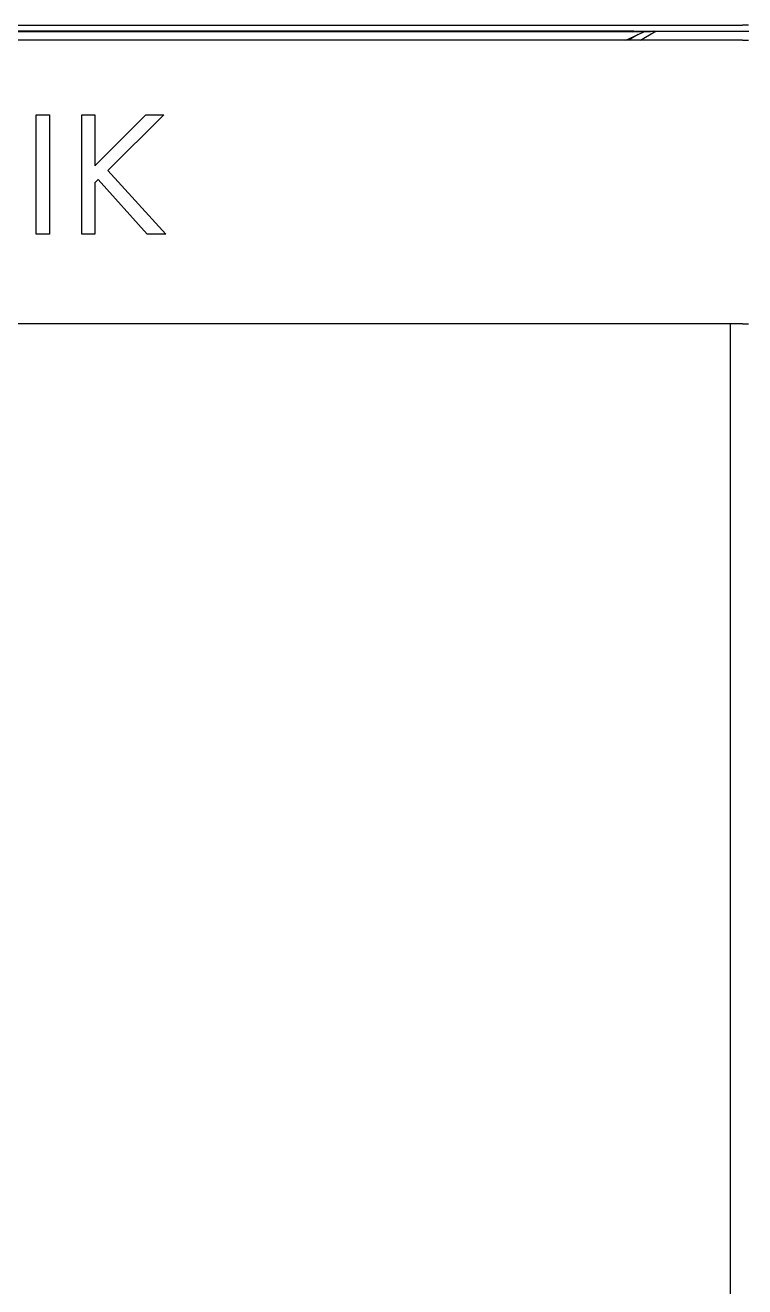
# Model space of a CAD drawing. Header units: millimetres. Extents: x 153 to 4750, y 92 to 3343.
# Drawn here: x 1055.3 to 1296.1, y 1496.1 to 1918.6 of the extents above; entities that cross this region are included whole.
import ezdxf

# ---------------------------------------------------------------- set-up
doc = ezdxf.new("R2010")
doc.units = ezdxf.units.MM

msp = doc.modelspace()

# ---------------------------------------------------------------- linework, layer by layer
for p, q in [((877.38, 1918.62), (1295.38, 1918.62)), ((1297.38, 1918.62), (1295.38, 1918.62)), ((1259.06, 1916.6), (913.7, 1916.6)), ((913.8, 1916.55), (1258.96, 1916.55)), ((913.97, 1916.48), (1258.79, 1916.48)), ((1258.57, 1916.37), (914.2, 1916.37)), ((1256.3, 1913.62), (1260.43, 1915.49)), ((1260.43, 1915.49), (1257.19, 1913.62)), ((1258.57, 1916.37), (1258.79, 1916.48)), ((1261.96, 1916.37), (1258.57, 1916.37)), ((1258.79, 1916.48), (1258.96, 1916.55)), ((1262.14, 1916.48), (1258.79, 1916.48)), ((1258.96, 1916.55), (1259.06, 1916.6)), ((1262.27, 1916.55), (1258.96, 1916.55)), ((1259.06, 1916.6), (1259.1, 1916.62)), ((1259.1, 1916.62), (1262.35, 1916.6)), ((1260.43, 1915.49), (1262.38, 1916.37)), ((1261.19, 1913.62), (1265.96, 1916.37)), ((1262.14, 1916.48), (1261.96, 1916.37)), ((1262.38, 1916.37), (1261.96, 1916.37)), ((1262.27, 1916.55), (1262.14, 1916.48)), ((1262.14, 1916.48), (1262.38, 1916.48)), ((1262.35, 1916.6), (1262.27, 1916.55)), ((1262.27, 1916.55), (1262.38, 1916.55)), ((1262.38, 1916.62), (1262.35, 1916.6)), ((1262.38, 1916.55), (1262.38, 1916.62)), ((1262.38, 1916.62), (1262.52, 1916.62)), ((1262.38, 1916.48), (1262.38, 1916.55)), ((1262.38, 1916.55), (1262.48, 1916.55)), ((1263.5, 1916.48), (1262.38, 1916.37)), ((1262.44, 1916.48), (1262.38, 1916.37)), ((1262.38, 1916.37), (1262.38, 1916.48)), ((1262.38, 1916.48), (1262.44, 1916.48)), ((1262.48, 1916.55), (1262.44, 1916.48)), ((1262.44, 1916.48), (1263.5, 1916.48)), ((1262.52, 1916.62), (1262.48, 1916.55)), ((1262.48, 1916.55), (1263.5, 1916.55)), ((1262.52, 1916.62), (1263.5, 1916.62)), ((1263.5, 1916.55), (1263.5, 1916.62)), ((1263.5, 1916.62), (1263.58, 1916.62)), ((1264.62, 1916.55), (1263.5, 1916.48)), ((1263.5, 1916.48), (1263.54, 1916.55)), ((1263.5, 1916.48), (1263.5, 1916.55)), ((1263.5, 1916.55), (1263.54, 1916.55)), ((1263.54, 1916.55), (1263.58, 1916.62)), ((1263.54, 1916.55), (1264.62, 1916.55)), ((1263.58, 1916.62), (1264.62, 1916.62)), ((1264.62, 1916.55), (1264.66, 1916.62)), ((1264.62, 1916.55), (1264.62, 1916.62)), ((1264.62, 1916.62), (1264.66, 1916.62)), ((1265.74, 1916.6), (1264.62, 1916.55)), ((1264.66, 1916.62), (1265.74, 1916.6)), ((1265.82, 1916.62), (1265.74, 1916.6)), ((1265.82, 1916.62), (1265.96, 1916.37)), ((1265.82, 1916.62), (1265.9, 1916.62)), ((1265.9, 1916.62), (1265.96, 1916.37)), ((1265.9, 1916.62), (1266.07, 1916.62)), ((1265.96, 1916.37), (1266.17, 1916.48)), ((1266.17, 1916.48), (1266.07, 1916.62)), ((1266.07, 1916.62), (1266.12, 1916.62)), ((1266.12, 1916.62), (1266.17, 1916.48)), ((1266.12, 1916.62), (1266.15, 1916.62)), ((1266.17, 1916.48), (1266.15, 1916.62)), ((1266.15, 1916.62), (1266.38, 1916.62)), ((1266.17, 1916.48), (1266.4, 1916.55)), ((1266.38, 1916.62), (1266.4, 1916.55)), ((1266.38, 1916.62), (1266.63, 1916.6)), ((1266.4, 1916.55), (1266.63, 1916.6)), ((1266.63, 1916.6), (1266.86, 1916.62)), ((1266.86, 1916.62), (1295.38, 1916.62)), ((1295.38, 1916.62), (1297.51, 1916.62)), ((1256.3, 1913.62), (916.46, 1913.62)), ((1257.19, 1913.62), (1256.3, 1913.62)), ((1261.19, 1913.62), (1257.19, 1913.62)), ((1295.38, 1913.62), (1261.19, 1913.62)), ((1295.38, 1913.62), (1297.38, 1913.62)), ((1059, 1848.62), (1059, 1888.62)), ((1059, 1888.62), (1063.45, 1888.62)), ((1063.45, 1888.62), (1063.45, 1848.62)), ((1074.22, 1888.62), (1078.68, 1888.62)), ((1074.22, 1848.62), (1074.22, 1888.62)), ((1078.68, 1888.62), (1078.68, 1871.48)), ((1078.68, 1871.48), (1095.71, 1888.62)), ((1101.7, 1888.62), (1082.92, 1870)), ((1095.71, 1888.62), (1101.7, 1888.62)), ((1082.92, 1870), (1102.34, 1848.62)), ((1079.79, 1866.97), (1078.68, 1865.86)), ((1078.68, 1865.86), (1078.68, 1848.62)), ((1096.19, 1848.62), (1079.79, 1866.97)), ((1063.45, 1848.62), (1059, 1848.62)), ((1078.68, 1848.62), (1074.22, 1848.62)), ((1102.34, 1848.62), (1096.19, 1848.62)), ((1281.38, 1818.62), (891.38, 1818.62)), ((1283.2, 1818.62), (1281.38, 1818.62)), ((1285.06, 1818.62), (1283.2, 1818.62)), ((1286.85, 1818.62), (1285.06, 1818.62)), ((1288.45, 1818.62), (1286.85, 1818.62)), ((1289.75, 1818.62), (1288.45, 1818.62)), ((1290.68, 1818.62), (1289.75, 1818.62)), ((1291.21, 1818.62), (1290.68, 1818.62)), ((1291.38, 1818.62), (1291.21, 1818.62)), ((1291.38, 1176.62), (1291.38, 1818.62)), ((1295.38, 1818.62), (1291.38, 1818.62)), ((1295.38, 1818.62), (1297.38, 1818.62))]:
    msp.add_line(p, q)

doc.saveas('drawing.dxf')
